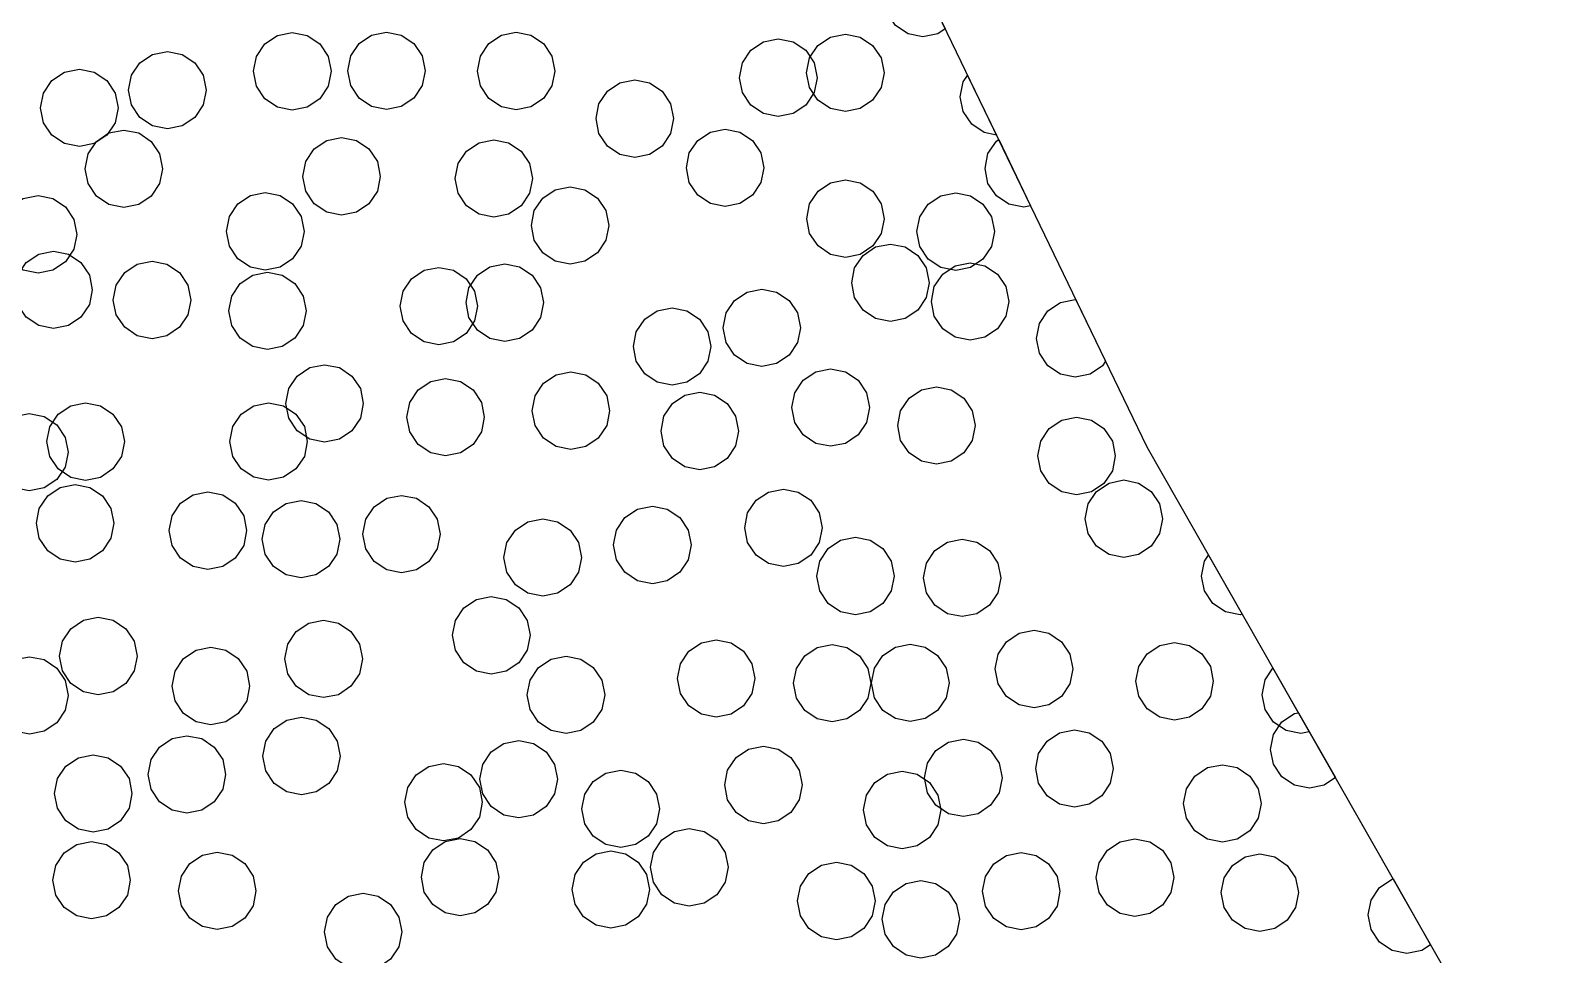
# Model space of a CAD drawing. Header units: millimetres. Extents: x 2 to 154, y 0 to 88.
# Drawn here: x 128.12 to 143.92, y 33.64 to 43.18 of the extents above; entities that cross this region are included whole.
import ezdxf

# ---------------------------------------------------------------- set-up
doc = ezdxf.new("R2010")
doc.units = ezdxf.units.MM
doc.layers.add('BORDER', color=3, linetype='Continuous')

msp = doc.modelspace()

# ---------------------------------------------------------------- linework, layer by layer
for points in [[(137.566, 43.195), (137.488, 43.144), (137.335, 43.113), (137.182, 43.144), (137.052, 43.23), (136.966, 43.36), (136.935, 43.513), (136.966, 43.666), (137.052, 43.796), (137.182, 43.883), (137.229, 43.892), (137.566, 43.195)], [(131.189, 42.604), (131.103, 42.474), (130.973, 42.387), (130.82, 42.357), (130.667, 42.387), (130.537, 42.474), (130.45, 42.604), (130.42, 42.757), (130.45, 42.91), (130.537, 43.04), (130.667, 43.126), (130.82, 43.157), (130.973, 43.126), (131.103, 43.04), (131.189, 42.91), (131.22, 42.757), (131.189, 42.604)], [(132.163, 42.609), (132.076, 42.48), (131.946, 42.393), (131.793, 42.362), (131.64, 42.393), (131.51, 42.48), (131.424, 42.609), (131.393, 42.762), (131.424, 42.916), (131.51, 43.045), (131.64, 43.132), (131.793, 43.162), (131.946, 43.132), (132.076, 43.045), (132.163, 42.916), (132.193, 42.762), (132.163, 42.609)], [(133.502, 42.607), (133.416, 42.477), (133.286, 42.39), (133.133, 42.36), (132.98, 42.39), (132.85, 42.477), (132.763, 42.607), (132.733, 42.76), (132.763, 42.913), (132.85, 43.043), (132.98, 43.129), (133.133, 43.16), (133.286, 43.129), (133.416, 43.043), (133.502, 42.913), (133.533, 42.76), (133.502, 42.607)], [(136.211, 42.538), (136.124, 42.408), (135.994, 42.321), (135.841, 42.291), (135.688, 42.321), (135.558, 42.408), (135.472, 42.538), (135.441, 42.691), (135.472, 42.844), (135.558, 42.974), (135.688, 43.06), (135.841, 43.091), (135.994, 43.06), (136.124, 42.974), (136.211, 42.844), (136.241, 42.691), (136.211, 42.538)], [(136.903, 42.589), (136.816, 42.459), (136.687, 42.372), (136.534, 42.342), (136.38, 42.372), (136.251, 42.459), (136.164, 42.589), (136.134, 42.742), (136.164, 42.895), (136.251, 43.025), (136.38, 43.111), (136.534, 43.142), (136.687, 43.111), (136.816, 43.025), (136.903, 42.895), (136.934, 42.742), (136.903, 42.589)], [(129.899, 42.41), (129.812, 42.28), (129.682, 42.193), (129.529, 42.163), (129.376, 42.193), (129.246, 42.28), (129.159, 42.41), (129.129, 42.563), (129.159, 42.716), (129.246, 42.845), (129.376, 42.932), (129.529, 42.963), (129.682, 42.932), (129.812, 42.845), (129.899, 42.716), (129.929, 42.563), (129.899, 42.41)], [(128.989, 42.226), (128.903, 42.096), (128.773, 42.01), (128.62, 41.979), (128.467, 42.01), (128.337, 42.096), (128.25, 42.226), (128.22, 42.379), (128.25, 42.532), (128.337, 42.662), (128.467, 42.749), (128.62, 42.779), (128.773, 42.749), (128.903, 42.662), (128.989, 42.532), (129.02, 42.379), (128.989, 42.226)], [(138.095, 42.099), (137.968, 42.124), (137.839, 42.211), (137.752, 42.341), (137.721, 42.494), (137.752, 42.647), (137.797, 42.715), (138.095, 42.099)], [(134.727, 42.115), (134.641, 41.985), (134.511, 41.898), (134.358, 41.868), (134.205, 41.898), (134.075, 41.985), (133.988, 42.115), (133.958, 42.268), (133.988, 42.421), (134.075, 42.551), (134.205, 42.638), (134.358, 42.668), (134.511, 42.638), (134.641, 42.551), (134.727, 42.421), (134.758, 42.268), (134.727, 42.115)], [(129.449, 41.597), (129.362, 41.467), (129.233, 41.381), (129.08, 41.35), (128.926, 41.381), (128.797, 41.467), (128.71, 41.597), (128.68, 41.75), (128.71, 41.903), (128.797, 42.033), (128.926, 42.12), (129.08, 42.15), (129.233, 42.12), (129.362, 42.033), (129.449, 41.903), (129.48, 41.75), (129.449, 41.597)], [(131.699, 41.519), (131.612, 41.389), (131.482, 41.302), (131.329, 41.272), (131.176, 41.302), (131.046, 41.389), (130.959, 41.519), (130.929, 41.672), (130.959, 41.825), (131.046, 41.955), (131.176, 42.041), (131.329, 42.072), (131.482, 42.041), (131.612, 41.955), (131.699, 41.825), (131.729, 41.672), (131.699, 41.519)], [(133.271, 41.497), (133.184, 41.368), (133.055, 41.281), (132.902, 41.251), (132.749, 41.281), (132.619, 41.368), (132.532, 41.497), (132.502, 41.651), (132.532, 41.804), (132.619, 41.933), (132.749, 42.02), (132.902, 42.051), (133.055, 42.02), (133.184, 41.933), (133.271, 41.804), (133.302, 41.651), (133.271, 41.497)], [(135.661, 41.607), (135.575, 41.478), (135.445, 41.391), (135.292, 41.361), (135.139, 41.391), (135.009, 41.478), (134.922, 41.607), (134.892, 41.761), (134.922, 41.914), (135.009, 42.043), (135.139, 42.13), (135.292, 42.161), (135.445, 42.13), (135.575, 42.043), (135.661, 41.914), (135.692, 41.761), (135.661, 41.607)], [(138.448, 41.368), (138.377, 41.354), (138.224, 41.384), (138.094, 41.471), (138.007, 41.6), (137.977, 41.754), (138.007, 41.907), (138.094, 42.036), (138.118, 42.052), (138.448, 41.368)], [(136.904, 41.082), (136.818, 40.953), (136.688, 40.866), (136.535, 40.835), (136.382, 40.866), (136.252, 40.953), (136.165, 41.082), (136.135, 41.235), (136.165, 41.389), (136.252, 41.518), (136.382, 41.605), (136.535, 41.635), (136.688, 41.605), (136.818, 41.518), (136.904, 41.389), (136.935, 41.235), (136.904, 41.082)], [(128.563, 40.92), (128.476, 40.79), (128.346, 40.704), (128.193, 40.673), (128.04, 40.704), (127.91, 40.79), (127.824, 40.92), (127.793, 41.073), (127.824, 41.226), (127.91, 41.356), (128.04, 41.443), (128.193, 41.473), (128.346, 41.443), (128.476, 41.356), (128.563, 41.226), (128.593, 41.073), (128.563, 40.92)], [(130.91, 40.951), (130.823, 40.821), (130.694, 40.734), (130.541, 40.704), (130.387, 40.734), (130.258, 40.821), (130.171, 40.951), (130.141, 41.104), (130.171, 41.257), (130.258, 41.387), (130.387, 41.473), (130.541, 41.504), (130.694, 41.473), (130.823, 41.387), (130.91, 41.257), (130.941, 41.104), (130.91, 40.951)], [(134.059, 41.012), (133.973, 40.882), (133.843, 40.795), (133.69, 40.765), (133.537, 40.795), (133.407, 40.882), (133.32, 41.012), (133.29, 41.165), (133.32, 41.318), (133.407, 41.447), (133.537, 41.534), (133.69, 41.565), (133.843, 41.534), (133.973, 41.447), (134.059, 41.318), (134.09, 41.165), (134.059, 41.012)], [(138.043, 40.948), (137.956, 40.818), (137.827, 40.732), (137.674, 40.701), (137.52, 40.732), (137.391, 40.818), (137.304, 40.948), (137.274, 41.101), (137.304, 41.254), (137.391, 41.384), (137.52, 41.471), (137.674, 41.501), (137.827, 41.471), (137.956, 41.384), (138.043, 41.254), (138.074, 41.101), (138.043, 40.948)], [(137.369, 40.42), (137.283, 40.291), (137.153, 40.204), (137, 40.173), (136.847, 40.204), (136.717, 40.291), (136.63, 40.42), (136.6, 40.573), (136.63, 40.726), (136.717, 40.856), (136.847, 40.943), (137, 40.973), (137.153, 40.943), (137.283, 40.856), (137.369, 40.726), (137.4, 40.573), (137.369, 40.42)], [(128.724, 40.347), (128.637, 40.217), (128.507, 40.13), (128.354, 40.1), (128.201, 40.13), (128.071, 40.217), (127.984, 40.347), (127.954, 40.5), (127.984, 40.653), (128.071, 40.782), (128.201, 40.869), (128.354, 40.9), (128.507, 40.869), (128.637, 40.782), (128.724, 40.653), (128.754, 40.5), (128.724, 40.347)], [(129.741, 40.242), (129.654, 40.113), (129.525, 40.026), (129.371, 39.995), (129.218, 40.026), (129.089, 40.113), (129.002, 40.242), (128.971, 40.395), (129.002, 40.549), (129.089, 40.678), (129.218, 40.765), (129.371, 40.795), (129.525, 40.765), (129.654, 40.678), (129.741, 40.549), (129.771, 40.395), (129.741, 40.242)], [(138.192, 40.227), (138.106, 40.097), (137.976, 40.01), (137.823, 39.98), (137.67, 40.01), (137.54, 40.097), (137.453, 40.227), (137.423, 40.38), (137.453, 40.533), (137.54, 40.663), (137.67, 40.749), (137.823, 40.78), (137.976, 40.749), (138.106, 40.663), (138.192, 40.533), (138.223, 40.38), (138.192, 40.227)], [(130.934, 40.13), (130.847, 40), (130.717, 39.914), (130.564, 39.883), (130.411, 39.914), (130.281, 40), (130.195, 40.13), (130.164, 40.283), (130.195, 40.436), (130.281, 40.566), (130.411, 40.653), (130.564, 40.683), (130.717, 40.653), (130.847, 40.566), (130.934, 40.436), (130.964, 40.283), (130.934, 40.13)], [(132.704, 40.179), (132.617, 40.049), (132.487, 39.962), (132.334, 39.932), (132.181, 39.962), (132.051, 40.049), (131.965, 40.179), (131.934, 40.332), (131.965, 40.485), (132.051, 40.615), (132.181, 40.702), (132.334, 40.732), (132.487, 40.702), (132.617, 40.615), (132.704, 40.485), (132.734, 40.332), (132.704, 40.179)], [(133.384, 40.215), (133.297, 40.085), (133.168, 39.999), (133.015, 39.968), (132.862, 39.999), (132.732, 40.085), (132.645, 40.215), (132.615, 40.368), (132.645, 40.521), (132.732, 40.651), (132.862, 40.738), (133.015, 40.768), (133.168, 40.738), (133.297, 40.651), (133.384, 40.521), (133.415, 40.368), (133.384, 40.215)], [(136.041, 39.955), (135.954, 39.825), (135.824, 39.738), (135.671, 39.708), (135.518, 39.738), (135.388, 39.825), (135.301, 39.955), (135.271, 40.108), (135.301, 40.261), (135.388, 40.391), (135.518, 40.477), (135.671, 40.508), (135.824, 40.477), (135.954, 40.391), (136.041, 40.261), (136.071, 40.108), (136.041, 39.955)], [(135.113, 39.762), (135.027, 39.632), (134.897, 39.545), (134.744, 39.515), (134.591, 39.545), (134.461, 39.632), (134.374, 39.762), (134.344, 39.915), (134.374, 40.068), (134.461, 40.198), (134.591, 40.284), (134.744, 40.315), (134.897, 40.284), (135.027, 40.198), (135.113, 40.068), (135.144, 39.915), (135.113, 39.762)], [(139.223, 39.762), (139.192, 39.716), (139.062, 39.629), (138.909, 39.599), (138.756, 39.629), (138.626, 39.716), (138.539, 39.846), (138.509, 39.999), (138.539, 40.152), (138.626, 40.282), (138.756, 40.368), (138.909, 40.399), (138.916, 40.397), (139.223, 39.762)], [(131.523, 39.174), (131.436, 39.044), (131.306, 38.958), (131.153, 38.927), (131, 38.958), (130.87, 39.044), (130.784, 39.174), (130.753, 39.327), (130.784, 39.48), (130.87, 39.61), (131, 39.697), (131.153, 39.727), (131.306, 39.697), (131.436, 39.61), (131.523, 39.48), (131.553, 39.327), (131.523, 39.174)], [(136.751, 39.131), (136.665, 39.001), (136.535, 38.914), (136.382, 38.884), (136.229, 38.914), (136.099, 39.001), (136.012, 39.131), (135.982, 39.284), (136.012, 39.437), (136.099, 39.567), (136.229, 39.653), (136.382, 39.684), (136.535, 39.653), (136.665, 39.567), (136.751, 39.437), (136.782, 39.284), (136.751, 39.131)], [(132.774, 39.032), (132.687, 38.902), (132.557, 38.816), (132.404, 38.785), (132.251, 38.816), (132.121, 38.902), (132.034, 39.032), (132.004, 39.185), (132.034, 39.338), (132.121, 39.468), (132.251, 39.555), (132.404, 39.585), (132.557, 39.555), (132.687, 39.468), (132.774, 39.338), (132.804, 39.185), (132.774, 39.032)], [(134.068, 39.099), (133.981, 38.969), (133.851, 38.883), (133.698, 38.852), (133.545, 38.883), (133.415, 38.969), (133.329, 39.099), (133.298, 39.252), (133.329, 39.405), (133.415, 39.535), (133.545, 39.622), (133.698, 39.652), (133.851, 39.622), (133.981, 39.535), (134.068, 39.405), (134.098, 39.252), (134.068, 39.099)], [(135.4, 38.889), (135.313, 38.759), (135.183, 38.672), (135.03, 38.642), (134.877, 38.672), (134.747, 38.759), (134.66, 38.889), (134.63, 39.042), (134.66, 39.195), (134.747, 39.325), (134.877, 39.411), (135.03, 39.442), (135.183, 39.411), (135.313, 39.325), (135.4, 39.195), (135.43, 39.042), (135.4, 38.889)], [(137.844, 38.945), (137.757, 38.815), (137.628, 38.729), (137.475, 38.698), (137.322, 38.729), (137.192, 38.815), (137.105, 38.945), (137.075, 39.098), (137.105, 39.251), (137.192, 39.381), (137.322, 39.468), (137.475, 39.498), (137.628, 39.468), (137.757, 39.381), (137.844, 39.251), (137.875, 39.098), (137.844, 38.945)], [(128.473, 38.67), (128.386, 38.541), (128.256, 38.454), (128.103, 38.423), (127.95, 38.454), (127.82, 38.541), (127.734, 38.67), (127.703, 38.823), (127.734, 38.976), (127.82, 39.106), (127.95, 39.193), (128.103, 39.223), (128.256, 39.193), (128.386, 39.106), (128.473, 38.976), (128.503, 38.823), (128.473, 38.67)], [(129.054, 38.779), (128.967, 38.65), (128.838, 38.563), (128.685, 38.532), (128.532, 38.563), (128.402, 38.65), (128.315, 38.779), (128.285, 38.932), (128.315, 39.085), (128.402, 39.215), (128.532, 39.302), (128.685, 39.332), (128.838, 39.302), (128.967, 39.215), (129.054, 39.085), (129.085, 38.932), (129.054, 38.779)], [(130.945, 38.78), (130.858, 38.651), (130.728, 38.564), (130.575, 38.533), (130.422, 38.564), (130.292, 38.651), (130.205, 38.78), (130.175, 38.933), (130.205, 39.087), (130.292, 39.216), (130.422, 39.303), (130.575, 39.333), (130.728, 39.303), (130.858, 39.216), (130.945, 39.087), (130.975, 38.933), (130.945, 38.78)], [(139.293, 38.631), (139.206, 38.501), (139.076, 38.414), (138.923, 38.384), (138.77, 38.414), (138.64, 38.501), (138.553, 38.631), (138.523, 38.784), (138.553, 38.937), (138.64, 39.067), (138.77, 39.153), (138.923, 39.184), (139.076, 39.153), (139.206, 39.067), (139.293, 38.937), (139.323, 38.784), (139.293, 38.631)], [(128.945, 37.936), (128.858, 37.806), (128.729, 37.719), (128.576, 37.689), (128.423, 37.719), (128.293, 37.806), (128.206, 37.936), (128.176, 38.089), (128.206, 38.242), (128.293, 38.371), (128.423, 38.458), (128.576, 38.489), (128.729, 38.458), (128.858, 38.371), (128.945, 38.242), (128.976, 38.089), (128.945, 37.936)], [(130.318, 37.86), (130.231, 37.73), (130.101, 37.643), (129.948, 37.613), (129.795, 37.643), (129.666, 37.73), (129.579, 37.86), (129.548, 38.013), (129.579, 38.166), (129.666, 38.295), (129.795, 38.382), (129.948, 38.413), (130.101, 38.382), (130.231, 38.295), (130.318, 38.166), (130.348, 38.013), (130.318, 37.86)], [(136.263, 37.89), (136.177, 37.76), (136.047, 37.673), (135.894, 37.643), (135.741, 37.673), (135.611, 37.76), (135.524, 37.89), (135.494, 38.043), (135.524, 38.196), (135.611, 38.326), (135.741, 38.412), (135.894, 38.443), (136.047, 38.412), (136.177, 38.326), (136.263, 38.196), (136.294, 38.043), (136.263, 37.89)], [(139.78, 37.983), (139.694, 37.853), (139.564, 37.766), (139.411, 37.736), (139.258, 37.766), (139.128, 37.853), (139.041, 37.983), (139.011, 38.136), (139.041, 38.289), (139.128, 38.418), (139.258, 38.505), (139.411, 38.536), (139.564, 38.505), (139.694, 38.418), (139.78, 38.289), (139.811, 38.136), (139.78, 37.983)], [(131.28, 37.771), (131.193, 37.642), (131.063, 37.555), (130.91, 37.525), (130.757, 37.555), (130.627, 37.642), (130.54, 37.771), (130.51, 37.925), (130.54, 38.078), (130.627, 38.207), (130.757, 38.294), (130.91, 38.325), (131.063, 38.294), (131.193, 38.207), (131.28, 38.078), (131.31, 37.925), (131.28, 37.771)], [(132.318, 37.824), (132.232, 37.695), (132.102, 37.608), (131.949, 37.577), (131.796, 37.608), (131.666, 37.695), (131.579, 37.824), (131.549, 37.977), (131.579, 38.13), (131.666, 38.26), (131.796, 38.347), (131.949, 38.377), (132.102, 38.347), (132.232, 38.26), (132.318, 38.13), (132.349, 37.977), (132.318, 37.824)], [(134.909, 37.712), (134.823, 37.583), (134.693, 37.496), (134.54, 37.465), (134.387, 37.496), (134.257, 37.583), (134.17, 37.712), (134.14, 37.865), (134.17, 38.018), (134.257, 38.148), (134.387, 38.235), (134.54, 38.265), (134.693, 38.235), (134.823, 38.148), (134.909, 38.018), (134.94, 37.865), (134.909, 37.712)], [(133.777, 37.583), (133.69, 37.453), (133.56, 37.366), (133.407, 37.336), (133.254, 37.366), (133.125, 37.453), (133.038, 37.583), (133.007, 37.736), (133.038, 37.889), (133.125, 38.018), (133.254, 38.105), (133.407, 38.136), (133.56, 38.105), (133.69, 38.018), (133.777, 37.889), (133.807, 37.736), (133.777, 37.583)], [(137.008, 37.391), (136.921, 37.261), (136.792, 37.175), (136.638, 37.144), (136.485, 37.175), (136.356, 37.261), (136.269, 37.391), (136.238, 37.544), (136.269, 37.697), (136.356, 37.827), (136.485, 37.914), (136.638, 37.944), (136.792, 37.914), (136.921, 37.827), (137.008, 37.697), (137.038, 37.544), (137.008, 37.391)], [(138.11, 37.372), (138.023, 37.242), (137.894, 37.155), (137.741, 37.125), (137.588, 37.155), (137.458, 37.242), (137.371, 37.372), (137.341, 37.525), (137.371, 37.678), (137.458, 37.808), (137.588, 37.895), (137.741, 37.925), (137.894, 37.895), (138.023, 37.808), (138.11, 37.678), (138.141, 37.525), (138.11, 37.372)], [(140.635, 37.149), (140.614, 37.144), (140.461, 37.175), (140.331, 37.262), (140.244, 37.391), (140.214, 37.544), (140.244, 37.698), (140.286, 37.761), (140.635, 37.149)], [(133.246, 36.779), (133.159, 36.649), (133.029, 36.562), (132.876, 36.532), (132.723, 36.562), (132.593, 36.649), (132.506, 36.779), (132.476, 36.932), (132.506, 37.085), (132.593, 37.215), (132.723, 37.301), (132.876, 37.332), (133.029, 37.301), (133.159, 37.215), (133.246, 37.085), (133.276, 36.932), (133.246, 36.779)], [(129.186, 36.565), (129.099, 36.435), (128.969, 36.348), (128.816, 36.318), (128.663, 36.348), (128.533, 36.435), (128.447, 36.565), (128.416, 36.718), (128.447, 36.871), (128.533, 37), (128.663, 37.087), (128.816, 37.118), (128.969, 37.087), (129.099, 37), (129.186, 36.871), (129.216, 36.718), (129.186, 36.565)], [(131.513, 36.534), (131.426, 36.405), (131.297, 36.318), (131.144, 36.288), (130.99, 36.318), (130.861, 36.405), (130.774, 36.534), (130.744, 36.688), (130.774, 36.841), (130.861, 36.97), (130.99, 37.057), (131.144, 37.088), (131.297, 37.057), (131.426, 36.97), (131.513, 36.841), (131.544, 36.688), (131.513, 36.534)], [(135.569, 36.332), (135.482, 36.202), (135.353, 36.116), (135.199, 36.085), (135.046, 36.116), (134.917, 36.202), (134.83, 36.332), (134.799, 36.485), (134.83, 36.638), (134.917, 36.768), (135.046, 36.855), (135.199, 36.885), (135.353, 36.855), (135.482, 36.768), (135.569, 36.638), (135.599, 36.485), (135.569, 36.332)], [(136.767, 36.284), (136.68, 36.154), (136.55, 36.068), (136.397, 36.037), (136.244, 36.068), (136.114, 36.154), (136.028, 36.284), (135.997, 36.437), (136.028, 36.59), (136.114, 36.72), (136.244, 36.807), (136.397, 36.837), (136.55, 36.807), (136.68, 36.72), (136.767, 36.59), (136.797, 36.437), (136.767, 36.284)], [(137.574, 36.287), (137.487, 36.157), (137.358, 36.071), (137.205, 36.04), (137.051, 36.071), (136.922, 36.157), (136.835, 36.287), (136.805, 36.44), (136.835, 36.593), (136.922, 36.723), (137.051, 36.81), (137.205, 36.84), (137.358, 36.81), (137.487, 36.723), (137.574, 36.593), (137.605, 36.44), (137.574, 36.287)], [(138.853, 36.431), (138.766, 36.301), (138.636, 36.214), (138.483, 36.184), (138.33, 36.214), (138.2, 36.301), (138.113, 36.431), (138.083, 36.584), (138.113, 36.737), (138.2, 36.866), (138.33, 36.953), (138.483, 36.984), (138.636, 36.953), (138.766, 36.866), (138.853, 36.737), (138.883, 36.584), (138.853, 36.431)], [(140.305, 36.303), (140.218, 36.174), (140.088, 36.087), (139.935, 36.057), (139.782, 36.087), (139.652, 36.174), (139.566, 36.303), (139.535, 36.457), (139.566, 36.61), (139.652, 36.739), (139.782, 36.826), (139.935, 36.857), (140.088, 36.826), (140.218, 36.739), (140.305, 36.61), (140.335, 36.457), (140.305, 36.303)], [(128.473, 36.158), (128.387, 36.028), (128.257, 35.942), (128.104, 35.911), (127.951, 35.942), (127.821, 36.028), (127.734, 36.158), (127.704, 36.311), (127.734, 36.464), (127.821, 36.594), (127.951, 36.681), (128.104, 36.711), (128.257, 36.681), (128.387, 36.594), (128.473, 36.464), (128.504, 36.311), (128.473, 36.158)], [(130.349, 36.255), (130.262, 36.125), (130.132, 36.038), (129.979, 36.008), (129.826, 36.038), (129.697, 36.125), (129.61, 36.255), (129.579, 36.408), (129.61, 36.561), (129.697, 36.691), (129.826, 36.777), (129.979, 36.808), (130.132, 36.777), (130.262, 36.691), (130.349, 36.561), (130.379, 36.408), (130.349, 36.255)], [(134.017, 36.164), (133.93, 36.034), (133.801, 35.948), (133.648, 35.917), (133.495, 35.948), (133.365, 36.034), (133.278, 36.164), (133.248, 36.317), (133.278, 36.47), (133.365, 36.6), (133.495, 36.687), (133.648, 36.717), (133.801, 36.687), (133.93, 36.6), (134.017, 36.47), (134.048, 36.317), (134.017, 36.164)], [(141.327, 35.936), (141.24, 35.918), (141.087, 35.949), (140.957, 36.036), (140.87, 36.165), (140.84, 36.318), (140.87, 36.472), (140.952, 36.593), (141.327, 35.936)], [(131.285, 35.532), (131.198, 35.402), (131.068, 35.315), (130.915, 35.285), (130.762, 35.315), (130.632, 35.402), (130.546, 35.532), (130.515, 35.685), (130.546, 35.838), (130.632, 35.968), (130.762, 36.055), (130.915, 36.085), (131.068, 36.055), (131.198, 35.968), (131.285, 35.838), (131.315, 35.685), (131.285, 35.532)], [(141.597, 35.462), (141.481, 35.385), (141.328, 35.354), (141.174, 35.385), (141.045, 35.471), (140.958, 35.601), (140.928, 35.754), (140.958, 35.907), (141.045, 36.037), (141.174, 36.124), (141.215, 36.132), (141.597, 35.462)], [(130.101, 35.342), (130.014, 35.212), (129.884, 35.125), (129.731, 35.095), (129.578, 35.125), (129.448, 35.212), (129.361, 35.342), (129.331, 35.495), (129.361, 35.648), (129.448, 35.778), (129.578, 35.865), (129.731, 35.895), (129.884, 35.865), (130.014, 35.778), (130.101, 35.648), (130.131, 35.495), (130.101, 35.342)], [(139.27, 35.404), (139.183, 35.274), (139.054, 35.187), (138.901, 35.157), (138.748, 35.187), (138.618, 35.274), (138.531, 35.404), (138.501, 35.557), (138.531, 35.71), (138.618, 35.84), (138.748, 35.926), (138.901, 35.957), (139.054, 35.926), (139.183, 35.84), (139.27, 35.71), (139.301, 35.557), (139.27, 35.404)], [(133.528, 35.293), (133.442, 35.163), (133.312, 35.076), (133.159, 35.046), (133.006, 35.076), (132.876, 35.163), (132.789, 35.293), (132.759, 35.446), (132.789, 35.599), (132.876, 35.729), (133.006, 35.815), (133.159, 35.846), (133.312, 35.815), (133.442, 35.729), (133.528, 35.599), (133.559, 35.446), (133.528, 35.293)], [(136.057, 35.233), (135.97, 35.103), (135.841, 35.016), (135.688, 34.986), (135.534, 35.016), (135.405, 35.103), (135.318, 35.233), (135.288, 35.386), (135.318, 35.539), (135.405, 35.669), (135.534, 35.755), (135.688, 35.786), (135.841, 35.755), (135.97, 35.669), (136.057, 35.539), (136.088, 35.386), (136.057, 35.233)], [(138.122, 35.306), (138.035, 35.176), (137.906, 35.089), (137.753, 35.059), (137.6, 35.089), (137.47, 35.176), (137.383, 35.306), (137.353, 35.459), (137.383, 35.612), (137.47, 35.742), (137.6, 35.828), (137.753, 35.859), (137.906, 35.828), (138.035, 35.742), (138.122, 35.612), (138.153, 35.459), (138.122, 35.306)], [(129.133, 35.146), (129.046, 35.016), (128.916, 34.929), (128.763, 34.899), (128.61, 34.929), (128.481, 35.016), (128.394, 35.146), (128.363, 35.299), (128.394, 35.452), (128.481, 35.581), (128.61, 35.668), (128.763, 35.699), (128.916, 35.668), (129.046, 35.581), (129.133, 35.452), (129.163, 35.299), (129.133, 35.146)], [(132.753, 35.055), (132.666, 34.925), (132.536, 34.838), (132.383, 34.808), (132.23, 34.838), (132.1, 34.925), (132.014, 35.055), (131.983, 35.208), (132.014, 35.361), (132.1, 35.491), (132.23, 35.577), (132.383, 35.608), (132.536, 35.577), (132.666, 35.491), (132.753, 35.361), (132.783, 35.208), (132.753, 35.055)], [(140.799, 35.042), (140.712, 34.912), (140.582, 34.826), (140.429, 34.795), (140.276, 34.826), (140.146, 34.912), (140.06, 35.042), (140.029, 35.195), (140.06, 35.348), (140.146, 35.478), (140.276, 35.565), (140.429, 35.595), (140.582, 35.565), (140.712, 35.478), (140.799, 35.348), (140.829, 35.195), (140.799, 35.042)], [(134.583, 34.986), (134.496, 34.856), (134.366, 34.77), (134.213, 34.739), (134.06, 34.77), (133.93, 34.856), (133.844, 34.986), (133.813, 35.139), (133.844, 35.292), (133.93, 35.422), (134.06, 35.509), (134.213, 35.539), (134.366, 35.509), (134.496, 35.422), (134.583, 35.292), (134.613, 35.139), (134.583, 34.986)], [(137.491, 34.975), (137.405, 34.845), (137.275, 34.758), (137.122, 34.728), (136.969, 34.758), (136.839, 34.845), (136.752, 34.975), (136.722, 35.128), (136.752, 35.281), (136.839, 35.411), (136.969, 35.498), (137.122, 35.528), (137.275, 35.498), (137.405, 35.411), (137.491, 35.281), (137.522, 35.128), (137.491, 34.975)], [(135.292, 34.383), (135.205, 34.253), (135.075, 34.166), (134.922, 34.136), (134.769, 34.166), (134.639, 34.253), (134.552, 34.383), (134.522, 34.536), (134.552, 34.689), (134.639, 34.819), (134.769, 34.905), (134.922, 34.936), (135.075, 34.905), (135.205, 34.819), (135.292, 34.689), (135.322, 34.536), (135.292, 34.383)], [(129.116, 34.249), (129.029, 34.119), (128.9, 34.033), (128.746, 34.002), (128.593, 34.033), (128.464, 34.119), (128.377, 34.249), (128.346, 34.402), (128.377, 34.555), (128.464, 34.685), (128.593, 34.772), (128.746, 34.802), (128.9, 34.772), (129.029, 34.685), (129.116, 34.555), (129.146, 34.402), (129.116, 34.249)], [(132.923, 34.28), (132.837, 34.151), (132.707, 34.064), (132.554, 34.033), (132.401, 34.064), (132.271, 34.151), (132.184, 34.28), (132.154, 34.433), (132.184, 34.586), (132.271, 34.716), (132.401, 34.803), (132.554, 34.833), (132.707, 34.803), (132.837, 34.716), (132.923, 34.586), (132.954, 34.433), (132.923, 34.28)], [(139.896, 34.276), (139.809, 34.146), (139.679, 34.06), (139.526, 34.029), (139.373, 34.06), (139.243, 34.146), (139.157, 34.276), (139.126, 34.429), (139.157, 34.582), (139.243, 34.712), (139.373, 34.799), (139.526, 34.829), (139.679, 34.799), (139.809, 34.712), (139.896, 34.582), (139.926, 34.429), (139.896, 34.276)], [(130.415, 34.139), (130.328, 34.01), (130.198, 33.923), (130.045, 33.893), (129.892, 33.923), (129.762, 34.01), (129.676, 34.139), (129.645, 34.293), (129.676, 34.446), (129.762, 34.575), (129.892, 34.662), (130.045, 34.693), (130.198, 34.662), (130.328, 34.575), (130.415, 34.446), (130.445, 34.293), (130.415, 34.139)], [(134.481, 34.154), (134.394, 34.024), (134.264, 33.937), (134.111, 33.907), (133.958, 33.937), (133.828, 34.024), (133.742, 34.154), (133.711, 34.307), (133.742, 34.46), (133.828, 34.59), (133.958, 34.676), (134.111, 34.707), (134.264, 34.676), (134.394, 34.59), (134.481, 34.46), (134.511, 34.307), (134.481, 34.154)], [(138.721, 34.136), (138.634, 34.007), (138.505, 33.92), (138.351, 33.889), (138.198, 33.92), (138.069, 34.007), (137.982, 34.136), (137.951, 34.289), (137.982, 34.442), (138.069, 34.572), (138.198, 34.659), (138.351, 34.689), (138.505, 34.659), (138.634, 34.572), (138.721, 34.442), (138.751, 34.289), (138.721, 34.136)], [(141.186, 34.12), (141.1, 33.991), (140.97, 33.904), (140.817, 33.874), (140.664, 33.904), (140.534, 33.991), (140.447, 34.12), (140.417, 34.274), (140.447, 34.427), (140.534, 34.556), (140.664, 34.643), (140.817, 34.674), (140.97, 34.643), (141.1, 34.556), (141.186, 34.427), (141.217, 34.274), (141.186, 34.12)], [(136.811, 34.035), (136.724, 33.905), (136.594, 33.818), (136.441, 33.788), (136.288, 33.818), (136.158, 33.905), (136.072, 34.035), (136.041, 34.188), (136.072, 34.341), (136.158, 34.471), (136.288, 34.557), (136.441, 34.588), (136.594, 34.557), (136.724, 34.471), (136.811, 34.341), (136.841, 34.188), (136.811, 34.035)], [(137.683, 33.846), (137.597, 33.717), (137.467, 33.63), (137.314, 33.599), (137.161, 33.63), (137.031, 33.717), (136.944, 33.846), (136.914, 33.999), (136.944, 34.152), (137.031, 34.282), (137.161, 34.369), (137.314, 34.399), (137.467, 34.369), (137.597, 34.282), (137.683, 34.152), (137.714, 33.999), (137.683, 33.846)], [(142.58, 33.736), (142.489, 33.676), (142.336, 33.645), (142.183, 33.676), (142.054, 33.763), (141.967, 33.892), (141.936, 34.045), (141.967, 34.198), (142.054, 34.328), (142.183, 34.415), (142.192, 34.417), (142.58, 33.736)], [(131.922, 33.715), (131.835, 33.586), (131.706, 33.499), (131.553, 33.468), (131.399, 33.499), (131.27, 33.586), (131.183, 33.715), (131.153, 33.868), (131.183, 34.022), (131.27, 34.151), (131.399, 34.238), (131.553, 34.268), (131.706, 34.238), (131.835, 34.151), (131.922, 34.022), (131.953, 33.868), (131.922, 33.715)]]:
    msp.add_lwpolyline(points, close=True)
at = {"layer": 'BORDER'}
msp.add_lwpolyline([(135.758, 46.94), (139.65, 38.877), (147.018, 25.948), (152.718, 13.575), (154.108, 8.849), (154.248, 6.207), (153.83, 5.234), (152.093, 3.913), (148.339, 2.94), (124.428, 0.021), (121.647, 0.021), (120.396, 0.716), (119.353, 1.759), (118.241, 4.261), (99.891, 50.416)], dxfattribs=at)

doc.saveas('drawing.dxf')
